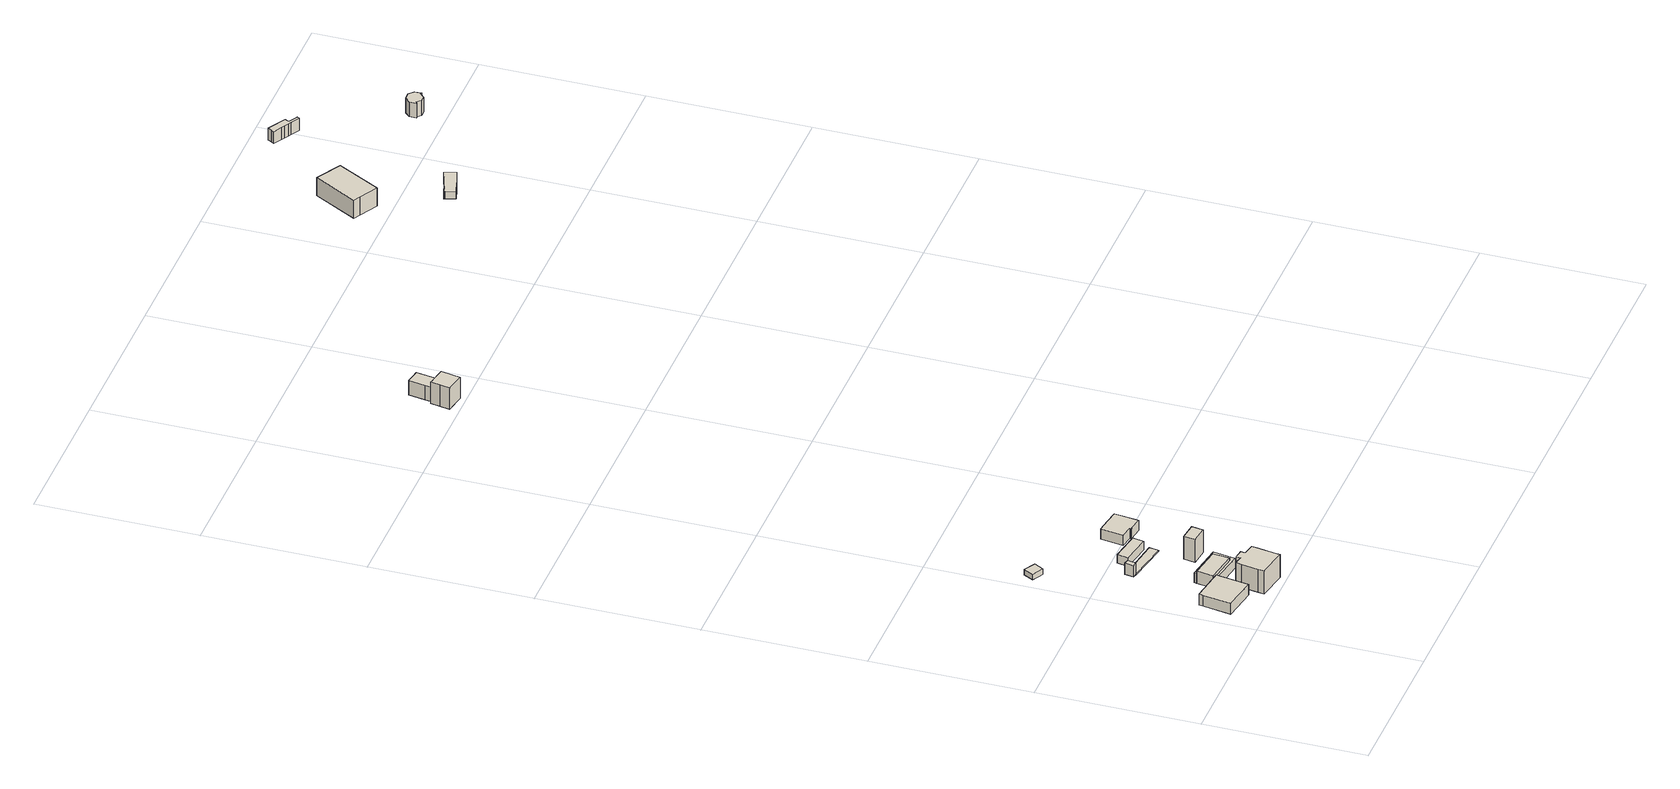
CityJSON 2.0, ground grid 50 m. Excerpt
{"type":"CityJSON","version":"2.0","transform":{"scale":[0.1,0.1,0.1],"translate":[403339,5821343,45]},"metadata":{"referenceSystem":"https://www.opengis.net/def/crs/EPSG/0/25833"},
"CityObjects":{
"building1":{"type":"Building","attributes":{"Gemeindeschluessel":"11000010","BezugspunktDach":"2200","function":"31001_2000","measuredHeight":3.73,"storeysAboveGround":1},"address":[{"country":"Germany","locality":"Berlin","thoroughfareNumber":"11 (1)","thoroughfareName":"Völklinger Straße"}],"geometry":[{"type":"Solid","lod":"1","boundaries":[[[[0,1,2,3,4]],[[5,6,7,8,9]],[[5,9,4,3]],[[6,5,3,2]],[[7,6,2,1]],[[8,7,1,0]],[[9,8,0,4]]]]}]},
"building2":{"type":"Building","attributes":{"Gemeindeschluessel":"11000010","BezugspunktDach":"2200","function":"31001_1010","measuredHeight":9.65,"storeysAboveGround":1},"address":[{"country":"Germany","locality":"Berlin","thoroughfareNumber":"13","thoroughfareName":"Völklinger Straße"}],"geometry":[{"type":"Solid","lod":"1","boundaries":[[[[10,11,12,13,14,15,16,17,18,19,20,21]],[[22,23,24,25,26,27,28,29,30,31,32,33]],[[22,33,21,20]],[[23,22,20,19]],[[24,23,19,18]],[[25,24,18,17]],[[26,25,17,16]],[[27,26,16,15]],[[28,27,15,14]],[[29,28,14,13]],[[30,29,13,12]],[[31,30,12,11]],[[32,31,11,10]],[[33,32,10,21]]]]}]},
"building3":{"type":"Building","attributes":{"Gemeindeschluessel":"11000010","BezugspunktDach":"2200","function":"31001_2000","measuredHeight":5.23,"storeysAboveGround":1},"address":[{"country":"Germany","locality":"Berlin","thoroughfareNumber":"13 (1)","thoroughfareName":"Völklinger Straße"}],"geometry":[{"type":"Solid","lod":"1","boundaries":[[[[34,35,36,37,38]],[[39,40,41,42,43]],[[39,43,38,37]],[[40,39,37,36]],[[41,40,36,35]],[[42,41,35,34]],[[43,42,34,38]]]]}]},
"building4":{"type":"Building","attributes":{"Gemeindeschluessel":"11000010","BezugspunktDach":"2200","function":"51009_1610","measuredHeight":3.4,"storeysAboveGround":0},"address":[{"country":"Germany","locality":"Berlin"}],"geometry":[{"type":"Solid","lod":"1","boundaries":[[[[44,45,46,47,48,49,50,51]],[[43,42,40,39,52,53,54,55]],[[43,55,51,50]],[[42,43,50,49]],[[40,42,49,48]],[[39,40,48,47]],[[52,39,47,46]],[[53,52,46,45]],[[54,53,45,44]],[[55,54,44,51]]]]}]},
"building5":{"type":"Building","attributes":{"Gemeindeschluessel":"11000010","BezugspunktDach":"2200","function":"31001_2723","measuredHeight":1.97,"storeysAboveGround":1},"address":[{"country":"Germany","locality":"Berlin","thoroughfareNumber":"66 (2)","thoroughfareName":"Siegmarstraße"}],"geometry":[{"type":"Solid","lod":"1","boundaries":[[[[56,57,58,59]],[[60,61,62,63]],[[60,63,59,58]],[[61,60,58,57]],[[62,61,57,56]],[[63,62,56,59]]]]}]},
"building6":{"type":"Building","attributes":{"Gemeindeschluessel":"11000010","BezugspunktDach":"2200","function":"51009_1610","measuredHeight":3.79,"storeysAboveGround":0},"address":[{"country":"Germany","locality":"Berlin"}],"geometry":[{"type":"Solid","lod":"1","boundaries":[[[[64,65,66,67]],[[68,69,70,71]],[[68,71,67,66]],[[69,68,66,65]],[[70,69,65,64]],[[71,70,64,67]]]]}]},
"building7":{"type":"Building","attributes":{"Gemeindeschluessel":"11000010","BezugspunktDach":"2200","function":"31001_2000","measuredHeight":0.46,"storeysAboveGround":1},"address":[{"country":"Germany","locality":"Berlin","thoroughfareNumber":"64 (1)","thoroughfareName":"Siegmarstraße"}],"geometry":[{"type":"Solid","lod":"1","boundaries":[[[[72,73,74,75]],[[76,77,78,79]],[[76,79,75,74]],[[77,76,74,73]],[[78,77,73,72]],[[79,78,72,75]]]]}]},
"building8":{"type":"Building","attributes":{"Gemeindeschluessel":"11000010","BezugspunktDach":"2200","function":"31001_2000","measuredHeight":3.27,"storeysAboveGround":1},"address":[{"country":"Germany","locality":"Berlin","thoroughfareNumber":"66 (4)","thoroughfareName":"Siegmarstraße"}],"geometry":[{"type":"Solid","lod":"1","boundaries":[[[[80,81,82,83]],[[84,85,86,87]],[[84,87,83,82]],[[85,84,82,81]],[[86,85,81,80]],[[87,86,80,83]]]]}]},
"building9":{"type":"Building","attributes":{"Gemeindeschluessel":"11000010","BezugspunktDach":"2200","function":"31001_2000","measuredHeight":7.81,"storeysAboveGround":1},"address":[{"country":"Germany","locality":"Berlin","thoroughfareNumber":"64 (2)","thoroughfareName":"Siegmarstraße"}],"geometry":[{"type":"Solid","lod":"1","boundaries":[[[[88,89,90,91]],[[92,93,94,95]],[[92,95,91,90]],[[93,92,90,89]],[[94,93,89,88]],[[95,94,88,91]]]]}]},
"building10":{"type":"Building","attributes":{"Gemeindeschluessel":"11000010","BezugspunktDach":"2200","function":"31001_2000","measuredHeight":3.98,"storeysAboveGround":1},"address":[{"country":"Germany","locality":"Berlin","thoroughfareNumber":"66 (5)","thoroughfareName":"Siegmarstraße"}],"geometry":[{"type":"Solid","lod":"1","boundaries":[[[[96,97,98,99,100,101,102,103,104]],[[105,106,107,108,109,110,111,112,113]],[[105,113,104,103]],[[106,105,103,102]],[[107,106,102,101]],[[108,107,101,100]],[[109,108,100,99]],[[110,109,99,98]],[[111,110,98,97]],[[112,111,97,96]],[[113,112,96,104]]]]}]},
"building11":{"type":"Building","attributes":{"Gemeindeschluessel":"11000010","function":"31001_2000"},"address":[{"country":"Germany","locality":"Berlin","thoroughfareNumber":"99 (18)","thoroughfareName":"Eisenacher Straße"}],"children":["building11-1","building11-2"]},
"building11-1":{"type":"BuildingPart","attributes":{"BezugspunktDach":"2200","measuredHeight":8.04,"storeysAboveGround":1},"parents":["building11"],"geometry":[{"type":"MultiSurface","lod":"1","boundaries":[[[114,115,116,117,118,119,120,121]],[[122,123,124,125,126,127,128,129]],[[122,129,121,120]],[[123,122,120,119]],[[124,123,119,118]],[[130,131,132,133,118,117]],[[125,124,134]],[[126,125,117,116]],[[127,126,116,115]],[[128,127,115,114]],[[129,128,114,121]],[[125,134,132,131,130]],[[134,124,133,132,135]]]}]},
"building11-2":{"type":"BuildingPart","attributes":{"BezugspunktDach":"2200","measuredHeight":5.57,"storeysAboveGround":1},"parents":["building11"],"geometry":[{"type":"Solid","lod":"1","boundaries":[[[[132,131,136,137,138,139,133]],[[140,141,142,143,125,134,124]],[[140,124,133,139]],[[141,140,139,138]],[[142,141,138,137]],[[143,142,137,136]],[[125,143,136,131]],[[134,125,131,132]],[[133,124,134,132]]]]}]},
"building12":{"type":"Building","attributes":{"Gemeindeschluessel":"11000010","BezugspunktDach":"2200","function":"31001_2000","measuredHeight":7.36,"storeysAboveGround":1},"address":[{"country":"Germany","locality":"Berlin","thoroughfareNumber":"99 (15)","thoroughfareName":"Eisenacher Straße"}],"geometry":[{"type":"Solid","lod":"1","boundaries":[[[[144,145,146,147,148]],[[149,150,151,152,153]],[[149,153,148,147]],[[150,149,147,146]],[[151,150,146,145]],[[152,151,145,144]],[[153,152,144,148]]]]}]},
"building13":{"type":"Building","attributes":{"Gemeindeschluessel":"11000010","BezugspunktDach":"2200","function":"31001_2000","measuredHeight":2.62,"storeysAboveGround":1},"address":[{"country":"Germany","locality":"Berlin","thoroughfareNumber":"99 (17)","thoroughfareName":"Eisenacher Straße"}],"geometry":[{"type":"Solid","lod":"1","boundaries":[[[[154,155,156,157,158,159,160,161,162,163,164]],[[165,166,167,168,169,170,171,172,173,174,175]],[[165,175,164,163]],[[166,165,163,162]],[[167,166,162,161]],[[168,167,161,160]],[[169,168,160,159]],[[170,169,159,158]],[[171,170,158,157]],[[172,171,157,156]],[[173,172,156,155]],[[174,173,155,154]],[[175,174,154,164]]]]}]},
"building14":{"type":"Building","attributes":{"Gemeindeschluessel":"11000010","BezugspunktDach":"2200","function":"51009_1610","measuredHeight":4.11,"storeysAboveGround":0},"address":[{"country":"Germany","locality":"Berlin"}],"geometry":[{"type":"Solid","lod":"1","boundaries":[[[[176,177,178,179,180,181,182,183,184,185,186,187,188]],[[189,190,191,192,193,194,195,196,197,198,199,200,201]],[[189,201,188,187]],[[190,189,187,186]],[[191,190,186,185]],[[192,191,185,184]],[[193,192,184,183]],[[194,193,183,182]],[[195,194,182,181]],[[196,195,181,180]],[[197,196,180,179]],[[198,197,179,178]],[[199,198,178,177]],[[200,199,177,176]],[[201,200,176,188]]]]}]},
"building15":{"type":"Building","attributes":{"Gemeindeschluessel":"11000010","BezugspunktDach":"2200","function":"31001_2055","measuredHeight":5.18,"storeysAboveGround":1},"address":[{"country":"Germany","locality":"Berlin","thoroughfareNumber":"99 (22)","thoroughfareName":"Eisenacher Straße"}],"geometry":[{"type":"Solid","lod":"1","boundaries":[[[[202,203,204,205,206,207,208,209,210,211]],[[212,213,214,215,216,217,218,219,220,221]],[[212,221,211,210]],[[213,212,210,209]],[[214,213,209,208]],[[215,214,208,207]],[[216,215,207,206]],[[217,216,206,205]],[[218,217,205,204]],[[219,218,204,203]],[[220,219,203,202]],[[221,220,202,211]]]]}]}
},
"vertices":[
[116,64,71],[132,166,71],[25,182,71],[23,169,71],[9,81,71],[23,169,34],[25,182,34],[132,166,34],[116,64,34],[9,81,34],
[234,9,109],[237,28,109],[245,80,109],[248,99,109],[211,105,109],[213,119,109],[184,124,109],[182,110,109],[156,115,109],[153,96,109],[144,44,109],[141,25,109],[144,44,30],[153,96,30],[156,115,30],[182,110,30],[184,124,30],[213,119,30],[211,105,30],[248,99,30],[245,80,30],[237,28,30],[234,9,30],[141,25,30],
[233,160,65],[236,186,65],[238,212,65],[141,227,65],[133,175,65],[141,227,23],[238,212,23],[236,186,23],[233,160,23],[133,175,23],
[248,148,57],[259,217,57],[142,235,57],[141,227,57],[238,212,57],[233,160,57],[133,175,57],[132,166,57],[142,235,23],[259,217,23],[248,148,23],[132,166,23],
[58,661,33],[74,690,33],[39,710,33],[23,680,33],[39,710,14],[74,690,14],[58,661,14],[23,680,14],
[138,409,56],[143,435,56],[127,438,56],[122,410,56],[127,438,18],[143,435,18],[138,409,18],[122,410,18],
[273,386,17],[277,415,17],[143,435,17],[138,409,17],[143,435,13],[277,415,13],[273,386,13],[138,409,13],
[269,429,41],[275,464,41],[182,479,41],[176,444,41],[182,479,12],[275,464,12],[269,429,12],[176,444,12],
[305,262,93],[310,299,93],[256,305,93],[251,269,93],[256,305,15],[310,299,15],[305,262,15],[251,269,15],
[324,489,37],[323,485,37],[327,484,37],[370,478,37],[371,487,37],[380,554,37],[338,561,37],[295,567,37],[284,495,37],[295,567,2],[338,561,2],[380,554,2],[371,487,2],[370,478,2],[327,484,2],[323,485,2],[324,489,2],[284,495,2],
[299,2488,141],[305,2518,141],[310,2549,141],[302,2550,141],[257,2558,141],[249,2560,141],[243,2529,141],[238,2499,141],[243,2529,68],[249,2560,68],[257,2558,68],[302,2550,68],[310,2549,68],[305,2518,68],[299,2488,68],[238,2499,68],[302,2550,89],[302,2550,118],[279,2554,118],[257,2558,118],[279,2554,68],[279,2554,93],
[314,2624,118],[292,2628,118],[270,2632,118],[261,2580,118],[261,2580,68],[270,2632,68],[292,2628,68],[314,2624,68],
[1074,3046,138],[1132,3015,138],[1206,3150,138],[1127,3194,138],[1052,3058,138],[1127,3194,76],[1206,3150,76],[1132,3015,76],[1074,3046,76],[1052,3058,76],
[1221,2840,107],[1231,2810,107],[1271,2823,107],[1322,2840,107],[1316,2856,107],[1310,2874,107],[1295,2869,107],[1284,2865,107],[1255,2855,107],[1243,2851,107],[1220,2844,107],[1243,2851,81],[1255,2855,81],[1284,2865,81],[1295,2869,81],[1310,2874,81],[1316,2856,81],[1322,2840,81],[1271,2823,81],[1231,2810,81],[1221,2840,81],[1220,2844,81],
[1364,3378,117],[1374,3373,117],[1388,3365,117],[1397,3360,117],[1424,3345,117],[1428,3353,117],[1426,3354,117],[1400,3369,117],[1406,3382,117],[1359,3408,117],[1349,3414,117],[1342,3401,117],[1337,3393,117],[1342,3401,76],[1349,3414,76],[1359,3408,76],[1406,3382,76],[1400,3369,76],[1426,3354,76],[1428,3353,76],[1424,3345,76],[1397,3360,76],[1388,3365,76],[1374,3373,76],[1364,3378,76],[1337,3393,76],
[1575,3044,136],[1580,3047,136],[1593,3035,136],[1610,3035,136],[1623,3048,136],[1628,3046,136],[1627,3068,136],[1612,3083,136],[1590,3082,136],[1575,3067,136],[1590,3082,85],[1612,3083,85],[1627,3068,85],[1628,3046,85],[1623,3048,85],[1610,3035,85],[1593,3035,85],[1580,3047,85],[1575,3044,85],[1575,3067,85]
]}
